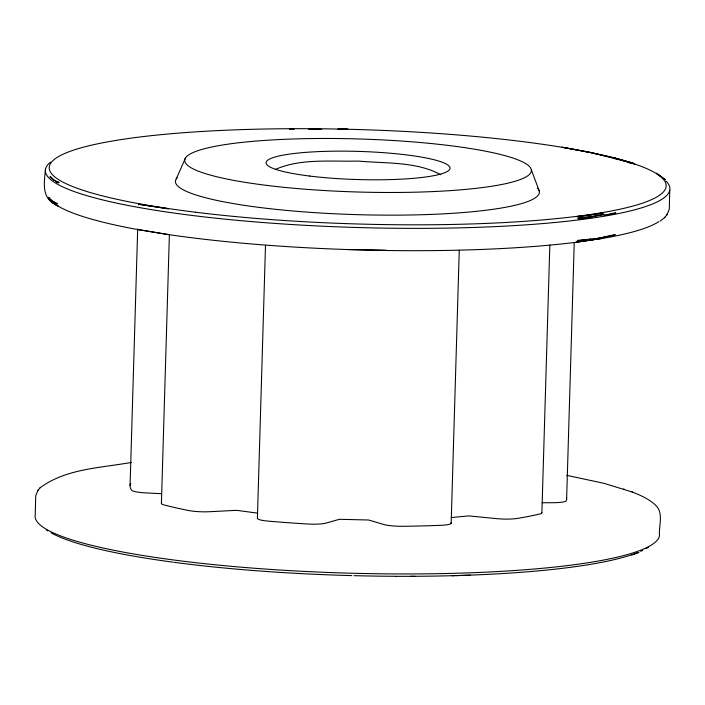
<?xml version="1.0" encoding="UTF-8"?>
<svg xmlns="http://www.w3.org/2000/svg" width="705" height="705" viewBox="0 0 705 705"><rect width="100%" height="100%" fill="white"/><g stroke="black" fill="none" stroke-linecap="round" stroke-linejoin="round"><path stroke-width="1.06" d="M669.75 190.218L669.274 209.27L666.921 214.813M130.072 485.525L137.686 228.993M161.401 503.555L169.376 234.906M257.395 518.386L265.503 245.34M451.156 523.339L459.263 250.284M541.889 512.711L549.829 245.164M566.626 499.131L574.24 242.59M45.508 169.191C43.886 184.684 41.41 199.013 58.11 206.045L53.227 203.005L49.121 199.383L49.553 199.956M308.79 129.359L321.753 129.359M176.25 178.947L185.477 157.999M347.45 249.552L386.358 250.354L347.45 249.552A309.565 47.358 1.7 0 1 167.473 234.439L138.303 229.663A309.565 47.358 1.7 0 1 48.918 198.034M38.079 490.187L35.726 495.73L35.25 514.782A312.403 47.79 1.7 0 0 337.783 572.804A312.403 47.79 1.7 0 0 659.492 535.809C658.532 525.921 664.136 512.932 655.447 505.044C648.812 498.823 640.299 495.183 631.944 491.905M40.053 487.834C65.882 468.561 100.683 467.953 131.271 462.454M37.612 490.733L40.511 487.278M660.285 221L664.489 217.722L667.388 214.267M664.489 217.722L664.947 217.166M275.302 169.464C300.929 158.149 330.812 161.806 358.246 161.066C385.265 163.578 416.435 161.339 440.757 174.717M631.839 555.029L638.994 552.456M386.287 250.487A309.565 47.358 1.7 0 0 575.906 242.3L601.585 238.581A309.565 47.358 1.7 0 0 658.981 221.529M601.585 238.581L602.132 238.413L575.906 242.3M451.315 517.549L468.71 515.901L496.743 518.642A16.991 2.6 1.7 0 0 516.968 518.475A263.652 40.335 1.7 0 0 539.651 514.015A16.991 2.6 1.7 0 0 541.731 512.42M452.24 575.756L470.297 575.183M542.154 502.744L552.887 502.709A16.991 2.6 1.7 0 0 566.371 500.673A263.652 40.335 1.7 0 0 566.494 497.58M293.862 129.368L289.588 129.368L293.967 129.085M395.875 576.346L414.954 576.337M161.26 493.694L146.094 492.918A16.991 2.6 1.7 0 1 131.624 490.213A263.652 40.335 1.7 0 1 130.328 483.991A16.991 2.6 1.7 0 1 130.901 483.445M257.607 513.134L236.589 510.323L209.491 511.724A16.991 2.6 1.7 0 1 188.993 510.579A263.652 40.335 1.7 0 1 164.203 504.983A16.991 2.6 1.7 0 1 161.683 502.991M566.697 475.337L603.85 483.286L632.57 492.125M591.583 152.87L613.94 157.761L633.777 163.463L613.368 157.594L614.936 158.484M627.82 162.362L630.834 163.155M615.985 158.766L619.131 159.612M621.228 160.176L624.374 161.031M634.35 163.78L625.423 161.313L633.804 163.886M624.427 161.013L590.059 152.368L562.061 147.213L590.543 152.65M615.923 158.784L618.893 159.7M623.652 488.979L624.26 489.191M138.303 229.663L137.828 229.477L167.473 234.439M657.703 174.223L665.458 179.81L656.452 173.166L656.893 173.712M634.852 164.203L635.258 164.741M531.297 169.649L539.29 191.178M450.927 522.766A16.991 2.6 1.7 0 1 441.163 525.296A263.652 40.335 1.7 0 1 403.163 526.291A16.991 2.6 1.7 0 1 383.908 524.52L368.618 519.999L339.431 519.303L325.921 523.128A16.991 2.6 1.7 0 1 307.221 523.982A263.652 40.335 1.7 0 1 268.411 521.136A16.991 2.6 1.7 0 1 257.492 518.104M138.497 204.838A263.652 40.335 1.7 0 1 138.629 204.327A16.991 2.6 1.7 0 1 139.793 203.525M56.4 182.489A309.565 47.358 1.7 0 1 58.013 181.582M666.022 181.132A312.403 47.79 1.7 0 1 353.919 227.407A312.403 47.79 1.7 0 1 50.487 162.176M537.686 188.226A182.04 27.848 1.7 0 1 357.541 214.664A182.04 27.848 1.7 0 1 177.122 177.81M648.353 547.247A308.587 47.209 1.7 0 1 646.097 548.622M642.634 550.429A308.587 47.209 1.7 0 1 640.704 551.319M637.576 552.632A308.587 47.209 1.7 0 1 456.25 575.588M454.108 575.65A308.587 47.209 1.7 0 1 410.574 576.311M395.752 576.293A308.587 47.209 1.7 0 1 353.963 575.659M351.804 575.606A308.587 47.209 1.7 0 1 174.082 562.308M173.016 562.167A308.587 47.209 1.7 0 1 57.969 536.241M57.14 535.87A308.587 47.209 1.7 0 1 51.139 532.874M47.79 530.865A308.587 47.209 1.7 0 1 46.31 529.86M347.785 129.218L338.048 129.103L347.785 129.218M577.853 240.335L576.857 241.859L602.643 238.114L603.462 237.18L615.262 234.483L614.963 235.091L590.64 239.647L577.263 241.445L590.208 240.061L603.092 237.7L577.598 240.934L590.993 239.136L577.853 240.335M58.92 182.498L58.444 183.062L49.879 176.964L50.372 176.409L53.562 180.013L58.92 182.498M309.125 128.654L318.704 128.821L309.125 128.654M168.345 208.777L138.691 204.274L168.345 208.777M615.562 212.654L604.335 215.422L615.844 213.324L615.562 212.654M603.7 214.144L591.592 216.699L578.197 218.497L577.871 217.88L591.592 216.699L604.062 214.752L603.7 214.144M602.202 212.91L590.349 215.14L576.54 216.629L602.749 213.201L602.202 212.91M591.847 217.378L578.444 219.176L578.197 218.497L591.847 217.378M57.175 203.437L52.32 201.101L48.636 198.043L48.592 197.321L52.32 201.101L57.22 204.15L57.175 203.437M266.816 185.397A173.412 26.526 1.7 0 0 531.306 171.315A173.412 26.526 1.7 0 0 276.034 139.722A173.412 26.526 1.7 0 0 266.816 185.397M195.356 212.205A308.587 47.209 1.7 0 0 666.022 187.142A308.587 47.209 1.7 0 0 211.764 130.91A308.587 47.209 1.7 0 0 195.356 212.205M309.627 176.047A92.029 14.082 1.7 0 0 450.001 168.574A92.029 14.082 1.7 0 0 314.527 151.804A92.029 14.082 1.7 0 0 309.627 176.047"/></g></svg>
